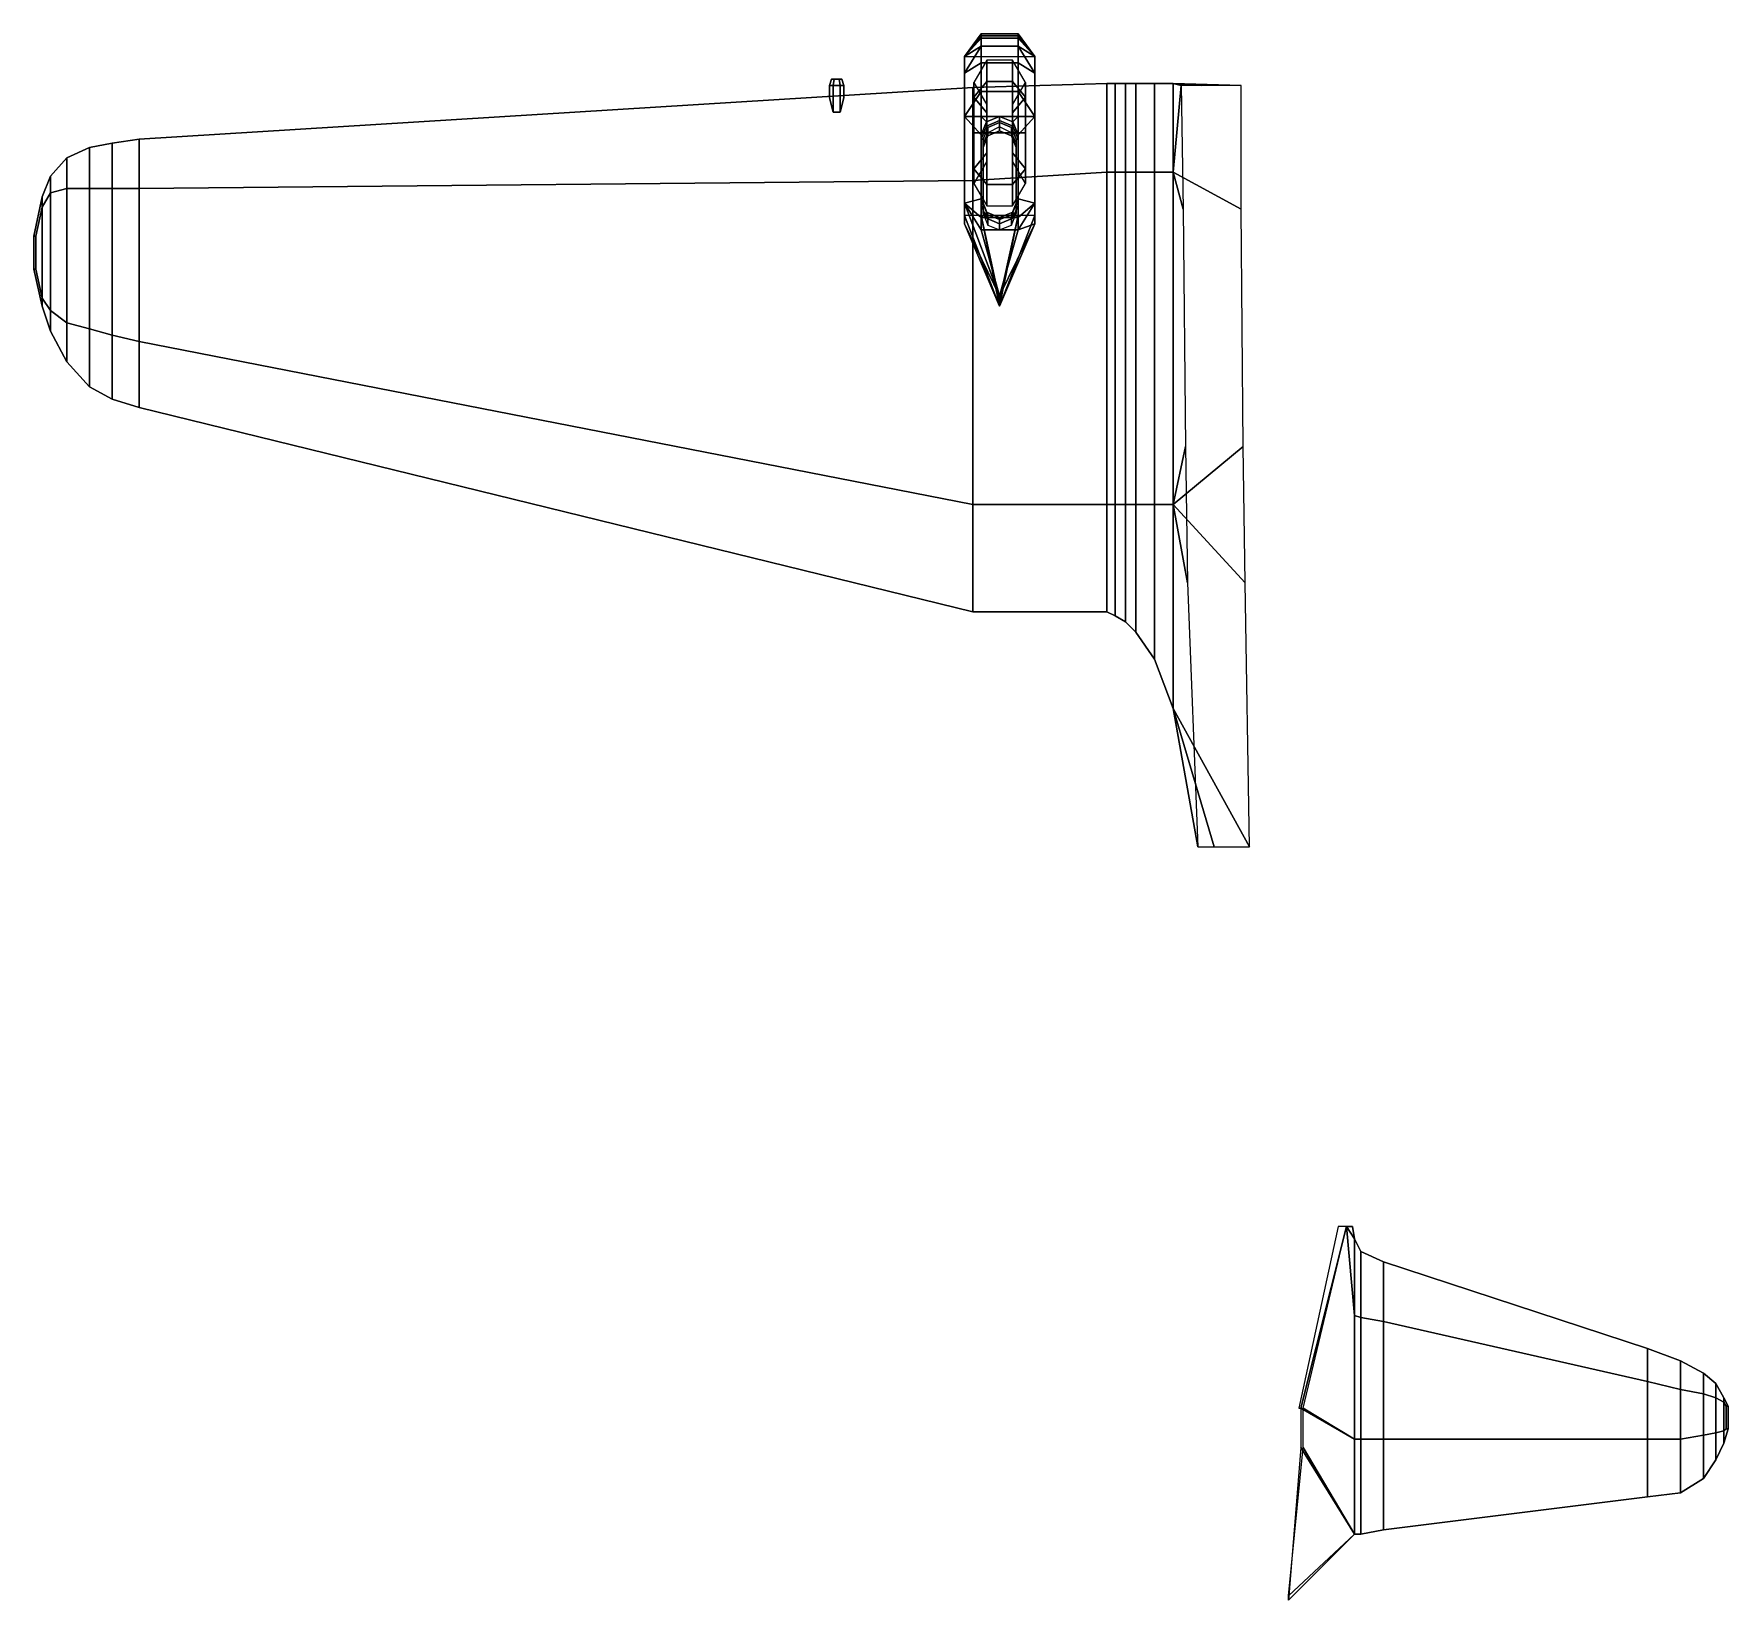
# Model space of a CAD drawing. Extents: x -6.08 to 2.13, y -4.69 to 2.9.
import ezdxf

# ---------------------------------------------------------------- set-up
doc = ezdxf.new("R2010")
doc.units = 0
doc.layers.add('WING2', color=1, linetype='CONTINUOUS')

msp = doc.modelspace()

# ---------------------------------------------------------------- linework, layer by layer
at = {"layer": 'WING2'}
for points in [[(-1.57, 2.79, -1.56), (-1.49, 2.88, -1.5), (-1.49, 2.9, -1.41), (-1.57, 2.79, -1.38)], [(-1.57, 2.79, -1.38), (-1.49, 2.9, -1.41), (-1.49, 2.9, -1.37), (-1.57, 2.79, -1.38)], [(-1.57, 2.79, -1.38), (-1.49, 2.9, -1.37), (-1.49, 2.89, -1.33), (-1.57, 2.79, -1.38)], [(-1.57, 2.79, -1.38), (-1.49, 2.89, -1.33), (-1.49, 2.84, -1.21), (-1.57, 2.71, -1.2)], [(-1.57, 2.79, -1.56), (-1.49, 2.84, -1.57), (-1.49, 2.88, -1.5), (-1.57, 2.79, -1.56)], [(-1.49, 2.88, -1.5), (-1.31, 2.88, -1.5), (-1.31, 2.9, -1.41), (-1.49, 2.9, -1.41)], [(-1.49, 2.9, -1.41), (-1.31, 2.9, -1.41), (-1.31, 2.9, -1.37), (-1.49, 2.9, -1.37)], [(-1.49, 2.9, -1.37), (-1.31, 2.9, -1.37), (-1.31, 2.89, -1.33), (-1.49, 2.89, -1.33)], [(-1.49, 2.89, -1.33), (-1.31, 2.89, -1.33), (-1.31, 2.84, -1.21), (-1.49, 2.84, -1.21)], [(-1.49, 2.84, -1.57), (-1.31, 2.84, -1.57), (-1.31, 2.88, -1.5), (-1.49, 2.88, -1.5)], [(-1.31, 2.88, -1.5), (-1.23, 2.79, -1.56), (-1.23, 2.79, -1.38), (-1.31, 2.9, -1.41)], [(-1.31, 2.9, -1.41), (-1.23, 2.79, -1.38), (-1.23, 2.79, -1.38), (-1.31, 2.9, -1.37)], [(-1.31, 2.9, -1.37), (-1.23, 2.79, -1.38), (-1.23, 2.79, -1.38), (-1.31, 2.89, -1.33)], [(-1.31, 2.89, -1.33), (-1.23, 2.79, -1.38), (-1.23, 2.71, -1.2), (-1.31, 2.84, -1.21)], [(-1.31, 2.84, -1.57), (-1.23, 2.79, -1.56), (-1.23, 2.79, -1.56), (-1.31, 2.88, -1.5)], [(-1.57, 2.79, -1.56), (-1.49, 2.79, -1.61), (-1.49, 2.84, -1.57), (-1.57, 2.79, -1.56)], [(-1.57, 2.71, -1.2), (-1.49, 2.84, -1.21), (-1.49, 2.76, -1.12), (-1.57, 2.71, -1.2)], [(-1.49, 2.79, -1.61), (-1.31, 2.79, -1.61), (-1.31, 2.84, -1.57), (-1.49, 2.84, -1.57)], [(-1.49, 2.84, -1.21), (-1.31, 2.84, -1.21), (-1.31, 2.76, -1.12), (-1.49, 2.76, -1.12)], [(-1.31, 2.79, -1.61), (-1.23, 2.79, -1.56), (-1.23, 2.79, -1.56), (-1.31, 2.84, -1.57)], [(-1.31, 2.84, -1.21), (-1.23, 2.71, -1.2), (-1.23, 2.71, -1.2), (-1.31, 2.76, -1.12)], [(-1.57, 2.79, -1.56), (-1.57, 2.79, -1.38), (-1.57, 2.02, -1.54)], [(-1.57, 2.79, -1.38), (-1.57, 2.71, -1.2), (-1.57, 1.98, -1.2), (-1.57, 2.02, -1.54)], [(-1.57, 2.71, -1.2), (-1.49, 2.76, -1.12), (-1.49, 2.62, -1.05), (-1.57, 2.5, -1.11)], [(-1.57, 2.71, -1.2), (-1.57, 2.5, -1.11), (-1.57, 2.08, -1.11), (-1.57, 1.98, -1.2)], [(-1.525, 2.5932, -1.6832), (-1.4625, 2.6698, -1.7598), (-1.4625, 2.7733, -1.51), (-1.525, 2.665, -1.51)], [(-1.49, 2.76, -1.12), (-1.31, 2.76, -1.12), (-1.31, 2.62, -1.05), (-1.49, 2.62, -1.05)], [(-1.4625, 2.6698, -1.7598), (-1.3375, 2.6698, -1.7598), (-1.3375, 2.7733, -1.51), (-1.4625, 2.7733, -1.51)], [(-1.3375, 2.6698, -1.7598), (-1.275, 2.5932, -1.6832), (-1.275, 2.665, -1.51), (-1.3375, 2.7733, -1.51)], [(-1.31, 2.76, -1.12), (-1.23, 2.71, -1.2), (-1.23, 2.5, -1.11), (-1.31, 2.62, -1.05)], [(-1.23, 2.79, -1.38), (-1.23, 2.79, -1.56), (-1.23, 2.02, -1.54)], [(-1.23, 2.71, -1.2), (-1.23, 2.79, -1.38), (-1.23, 2.02, -1.54), (-1.23, 1.98, -1.2)], [(-1.23, 2.5, -1.11), (-1.23, 2.71, -1.2), (-1.23, 1.98, -1.2), (-1.23, 2.08, -1.11)], [(-5.57, 2.15), (-1.53, 2.19, -0.65), (-1.53, 2.64, -0.48), (-5.57, 2.39, 0.03)], [(-5.57, 2.39, 0.03), (-1.53, 2.64, -0.48), (-1.53, 2.19, -0.29), (-5.57, 2.15, 0.11)], [(-2.225, 2.65, -0.4), (-2.2075, 2.65, -0.4303), (-2.2025, 2.68, -0.4217), (-2.215, 2.68, -0.4)], [(-2.2075, 2.65, -0.3697), (-2.225, 2.65, -0.4), (-2.215, 2.68, -0.4), (-2.2025, 2.68, -0.3783)], [(-2.2075, 2.65, -0.4303), (-2.225, 2.65, -0.4), (-2.225, 2.59, -0.4), (-2.2075, 2.52, -0.4303)], [(-2.225, 2.65, -0.4), (-2.2075, 2.65, -0.3697), (-2.2075, 2.52, -0.3697), (-2.225, 2.59, -0.4)], [(-2.165, 2.68, -0.4), (-2.215, 2.68, -0.4), (-2.2025, 2.68, -0.4217), (-2.1775, 2.68, -0.4217)], [(-2.1775, 2.68, -0.3783), (-2.2025, 2.68, -0.3783), (-2.215, 2.68, -0.4), (-2.165, 2.68, -0.4)], [(-2.2075, 2.65, -0.4303), (-2.1725, 2.65, -0.4303), (-2.1775, 2.68, -0.4217), (-2.2025, 2.68, -0.4217)], [(-2.1725, 2.65, -0.3697), (-2.2075, 2.65, -0.3697), (-2.2025, 2.68, -0.3783), (-2.1775, 2.68, -0.3783)], [(-2.1725, 2.65, -0.4303), (-2.2075, 2.65, -0.4303), (-2.2075, 2.52, -0.4303), (-2.1725, 2.52, -0.4303)], [(-2.2075, 2.65, -0.3697), (-2.1725, 2.65, -0.3697), (-2.1725, 2.52, -0.3697), (-2.2075, 2.52, -0.3697)], [(-2.1725, 2.65, -0.4303), (-2.155, 2.65, -0.4), (-2.165, 2.68, -0.4), (-2.1775, 2.68, -0.4217)], [(-2.155, 2.65, -0.4), (-2.1725, 2.65, -0.3697), (-2.1775, 2.68, -0.3783), (-2.165, 2.68, -0.4)], [(-2.155, 2.65, -0.4), (-2.1725, 2.65, -0.4303), (-2.1725, 2.52, -0.4303), (-2.155, 2.59, -0.4)], [(-2.1725, 2.65, -0.3697), (-2.155, 2.65, -0.4), (-2.155, 2.59, -0.4), (-2.1725, 2.52, -0.3697)], [(-1.53, 2.64, -0.48), (-0.88, 2.66, -0.48), (-0.88, 2.23, -0.29), (-1.53, 2.19, -0.29)], [(-1.53, 2.19, -0.65), (-0.88, 2.23, -0.65), (-0.88, 2.66, -0.48), (-1.53, 2.64, -0.48)], [(-1.525, 2.42, -1.755), (-1.4625, 2.42, -1.8633), (-1.4625, 2.6698, -1.7598), (-1.525, 2.5932, -1.6832)], [(-1.4625, 2.5167, -1.6067), (-1.525, 2.5932, -1.6832), (-1.525, 2.665, -1.51), (-1.4625, 2.5567, -1.51)], [(-1.4625, 2.42, -1.8633), (-1.3375, 2.42, -1.8633), (-1.3375, 2.6698, -1.7598), (-1.4625, 2.6698, -1.7598)], [(-1.3375, 2.42, -1.8633), (-1.275, 2.42, -1.755), (-1.275, 2.5932, -1.6832), (-1.3375, 2.6698, -1.7598)], [(-1.275, 2.5932, -1.6832), (-1.3375, 2.5167, -1.6067), (-1.3375, 2.5567, -1.51), (-1.275, 2.665, -1.51)], [(-0.88, 2.66, -0.48), (-0.84, 2.66, -0.48), (-0.84, 2.23, -0.29), (-0.88, 2.23, -0.29)], [(-0.88, 2.23, -0.65), (-0.84, 2.23, -0.65), (-0.84, 2.66, -0.48), (-0.88, 2.66, -0.48)], [(-0.84, 2.66, -0.48), (-0.79, 2.66, -0.48), (-0.79, 2.23, -0.29), (-0.84, 2.23, -0.29)], [(-0.84, 2.23, -0.65), (-0.79, 2.23, -0.65), (-0.79, 2.66, -0.48), (-0.84, 2.66, -0.48)], [(-0.79, 2.66, -0.48), (-0.74, 2.66, -0.48), (-0.74, 2.23, -0.29), (-0.79, 2.23, -0.29)], [(-0.79, 2.23, -0.65), (-0.74, 2.23, -0.65), (-0.74, 2.66, -0.48), (-0.79, 2.66, -0.48)], [(-0.74, 2.66, -0.48), (-0.65, 2.66, -0.48), (-0.65, 2.23, -0.29), (-0.74, 2.23, -0.29)], [(-0.74, 2.23, -0.65), (-0.65, 2.23, -0.65), (-0.65, 2.66, -0.48), (-0.74, 2.66, -0.48)], [(-0.65, 2.66, -0.48), (-0.56, 2.66, -0.48), (-0.56, 2.23, -0.29), (-0.65, 2.23, -0.29)], [(-0.65, 2.23, -0.65), (-0.56, 2.23, -0.65), (-0.56, 2.66, -0.48), (-0.65, 2.66, -0.48)], [(-0.52, 2.65, -0.1896), (-0.56, 2.66, -0.48), (-0.4243, 2.65, -0.3843)], [(-0.52, 2.65, -0.1896), (-0.56, 2.23, -0.29), (-0.56, 2.66, -0.48)], [(-0.4243, 2.65, -0.3843), (-0.56, 2.66, -0.48), (-0.2296, 2.65, -0.5143)], [(-0.56, 2.23, -0.65), (-0.23, 2.05, -0.5328), (-0.2296, 2.65, -0.5143), (-0.56, 2.66, -0.48)], [(-0.52, 2.65, -0.1896), (-0.51, 2.05, -0.1973), (-0.56, 2.23, -0.29)], [(-1.57, 2.5, -1.11), (-1.49, 2.62, -1.05), (-1.49, 2.5, -1.03), (-1.57, 2.5, -1.11)], [(-1.4625, 2.42, -1.6467), (-1.525, 2.42, -1.755), (-1.525, 2.5932, -1.6832), (-1.4625, 2.5167, -1.6067)], [(-1.49, 2.62, -1.05), (-1.31, 2.62, -1.05), (-1.31, 2.5, -1.03), (-1.49, 2.5, -1.03)], [(-1.4625, 2.5567, -1.51), (-1.4625, 2.2833, -1.51), (-1.4625, 2.3233, -1.6067), (-1.4625, 2.5167, -1.6067)], [(-1.275, 2.42, -1.755), (-1.3375, 2.42, -1.6467), (-1.3375, 2.5167, -1.6067), (-1.275, 2.5932, -1.6832)], [(-1.3375, 2.5167, -1.6067), (-1.3375, 2.3233, -1.6067), (-1.3375, 2.2833, -1.51), (-1.3375, 2.5567, -1.51)], [(-1.31, 2.62, -1.05), (-1.23, 2.5, -1.11), (-1.23, 2.5, -1.11), (-1.31, 2.5, -1.03)], [(-1.57, 2.5, -1.11), (-1.49, 2.5, -1.03), (-1.49, 2.41, -1.03), (-1.57, 2.5, -1.11)], [(-1.57, 2.08, -1.11), (-1.57, 2.5, -1.11), (-1.49, 2.41, -1.03), (-1.49, 2.1, -1.06)], [(-1.49, 2.5, -1.03), (-1.49, 2.5, -1.03), (-1.4636, 2.4736, -1.03), (-1.49, 2.41, -1.03)], [(-1.49, 2.5, -1.03), (-1.49, 2.5, -1.03), (-1.4, 2.5, -1.03), (-1.4636, 2.4736, -1.03)], [(-1.49, 2.41, -1.03), (-1.4636, 2.4736, -1.03), (-1.4636, 2.4536, -0.85), (-1.49, 2.39, -0.85)], [(-1.4636, 2.4736, -1.03), (-1.4, 2.5, -1.03), (-1.4, 2.48, -0.85), (-1.4636, 2.4536, -0.85)], [(-1.4636, 2.4536, -0.85), (-1.4, 2.48, -0.85), (-1.4, 2.47, -0.85), (-1.4566, 2.4466, -0.85)], [(-1.4625, 2.3233, -1.6067), (-1.4625, 2.42, -1.6467), (-1.4625, 2.5167, -1.6067), (-1.4625, 2.3233, -1.6067)], [(-1.4566, 2.4466, -0.85), (-1.4, 2.47, -0.85), (-1.4, 2.43, -0.65), (-1.4566, 2.4066, -0.65)], [(-1.4, 2.5, -1.03), (-1.3364, 2.4736, -1.03), (-1.3364, 2.4536, -0.85), (-1.4, 2.48, -0.85)], [(-1.4, 2.5, -1.03), (-1.31, 2.5, -1.03), (-1.31, 2.5, -1.03), (-1.3364, 2.4736, -1.03)], [(-1.4, 2.48, -0.85), (-1.3364, 2.4536, -0.85), (-1.3434, 2.4466, -0.85), (-1.4, 2.47, -0.85)], [(-1.4, 2.47, -0.85), (-1.3434, 2.4466, -0.85), (-1.3434, 2.4066, -0.65), (-1.4, 2.43, -0.65)], [(-1.3375, 2.3233, -1.6067), (-1.3375, 2.3233, -1.6067), (-1.3375, 2.5167, -1.6067), (-1.3375, 2.42, -1.6467)], [(-1.3364, 2.4736, -1.03), (-1.31, 2.5, -1.03), (-1.31, 2.5, -1.03), (-1.31, 2.41, -1.03)], [(-1.3364, 2.4736, -1.03), (-1.31, 2.41, -1.03), (-1.31, 2.39, -0.85), (-1.3364, 2.4536, -0.85)], [(-1.31, 2.5, -1.03), (-1.23, 2.5, -1.11), (-1.23, 2.5, -1.11), (-1.31, 2.41, -1.03)], [(-1.31, 2.41, -1.03), (-1.23, 2.5, -1.11), (-1.23, 2.08, -1.11), (-1.31, 2.1, -1.06)], [(-5.7, 2.15, 0.02), (-5.57, 2.15), (-5.57, 2.39, 0.03), (-5.7, 2.37, 0.05)], [(-5.7, 2.37, 0.05), (-5.57, 2.39, 0.03), (-5.57, 2.15, 0.11), (-5.7, 2.15, 0.12)], [(-1.525, 2.2468, -1.6832), (-1.4625, 2.1702, -1.7598), (-1.4625, 2.42, -1.8633), (-1.525, 2.42, -1.755)], [(-1.4625, 2.3233, -1.6067), (-1.525, 2.2468, -1.6832), (-1.525, 2.42, -1.755), (-1.4625, 2.42, -1.6467)], [(-1.49, 2.39, -0.85), (-1.4636, 2.4536, -0.85), (-1.4566, 2.4466, -0.85), (-1.48, 2.39, -0.85)], [(-1.49, 2.1, -1.06), (-1.49, 2.41, -1.03), (-1.49, 2.39, -0.85), (-1.49, 2.07, -0.85)], [(-1.49, 2.07, -0.85), (-1.49, 2.39, -0.85), (-1.48, 2.39, -0.85), (-1.48, 2.08, -0.85)], [(-1.48, 2.39, -0.85), (-1.4566, 2.4466, -0.85), (-1.4566, 2.4066, -0.65), (-1.48, 2.35, -0.65)], [(-1.48, 2.35, -0.65), (-1.4566, 2.4066, -0.65), (-1.4566, 2.42, -0.57), (-1.48, 2.37, -0.59)], [(-1.48, 2.08, -0.85), (-1.48, 2.39, -0.85), (-1.48, 2.35, -0.65), (-1.48, 2.03, -0.65)], [(-1.4625, 2.1702, -1.7598), (-1.3375, 2.1702, -1.7598), (-1.3375, 2.42, -1.8633), (-1.4625, 2.42, -1.8633)], [(-1.4566, 2.4066, -0.65), (-1.4, 2.43, -0.65), (-1.4, 2.45, -0.56), (-1.4566, 2.42, -0.57)], [(-1.4, 2.43, -0.65), (-1.3434, 2.4066, -0.65), (-1.3434, 2.42, -0.57), (-1.4, 2.45, -0.56)], [(-1.3364, 2.4536, -0.85), (-1.31, 2.39, -0.85), (-1.32, 2.39, -0.85), (-1.3434, 2.4466, -0.85)], [(-1.3434, 2.4466, -0.85), (-1.32, 2.39, -0.85), (-1.32, 2.35, -0.65), (-1.3434, 2.4066, -0.65)], [(-1.3434, 2.4066, -0.65), (-1.32, 2.35, -0.65), (-1.32, 2.37, -0.59), (-1.3434, 2.42, -0.57)], [(-1.3375, 2.1702, -1.7598), (-1.275, 2.2468, -1.6832), (-1.275, 2.42, -1.755), (-1.3375, 2.42, -1.8633)], [(-1.275, 2.2468, -1.6832), (-1.3375, 2.3233, -1.6067), (-1.3375, 2.42, -1.6467), (-1.275, 2.42, -1.755)], [(-1.31, 2.39, -0.85), (-1.31, 2.07, -0.85), (-1.32, 2.08, -0.85), (-1.32, 2.39, -0.85)], [(-1.32, 2.39, -0.85), (-1.32, 2.08, -0.85), (-1.32, 2.03, -0.65), (-1.32, 2.35, -0.65)], [(-1.31, 2.41, -1.03), (-1.31, 2.1, -1.06), (-1.31, 2.07, -0.85), (-1.31, 2.39, -0.85)], [(-6, 2.13, 0.08), (-5.92, 2.15, 0.06), (-5.92, 2.3, 0.09), (-6, 2.21, 0.11)], [(-6, 2.21, 0.11), (-5.92, 2.3, 0.09), (-5.92, 2.15, 0.13), (-6, 2.13, 0.14)], [(-5.92, 2.15, 0.06), (-5.81, 2.15, 0.04), (-5.81, 2.35, 0.07), (-5.92, 2.3, 0.09)], [(-5.92, 2.3, 0.09), (-5.81, 2.35, 0.07), (-5.81, 2.15, 0.13), (-5.92, 2.15, 0.13)], [(-5.81, 2.15, 0.04), (-5.7, 2.15, 0.02), (-5.7, 2.37, 0.05), (-5.81, 2.35, 0.07)], [(-5.81, 2.35, 0.07), (-5.7, 2.37, 0.05), (-5.7, 2.15, 0.12), (-5.81, 2.15, 0.13)], [(-1.4625, 2.2833, -1.51), (-1.525, 2.175, -1.51), (-1.525, 2.2468, -1.6832), (-1.4625, 2.3233, -1.6067)], [(-1.48, 2.23, -0.65), (-1.48, 2.35, -0.65), (-1.48, 2.37, -0.59), (-1.48, 2.23, -0.65)], [(-1.275, 2.175, -1.51), (-1.3375, 2.2833, -1.51), (-1.3375, 2.3233, -1.6067), (-1.275, 2.2468, -1.6832)], [(-1.32, 2.35, -0.65), (-1.32, 2.23, -0.65), (-1.32, 2.23, -0.65), (-1.32, 2.37, -0.59)], [(-1.53, 0.62, -0.65), (-0.88, 0.62, -0.65), (-0.88, 2.23, -0.65), (-1.53, 2.19, -0.65)], [(-0.88, 2.23, -0.29), (-0.88, 0.62, -0.29), (-1.53, 0.62, -0.29), (-1.53, 2.19, -0.29)], [(-1.525, 2.175, -1.51), (-1.4625, 2.0667, -1.51), (-1.4625, 2.1702, -1.7598), (-1.525, 2.2468, -1.6832)], [(-1.3375, 2.0667, -1.51), (-1.275, 2.175, -1.51), (-1.275, 2.2468, -1.6832), (-1.3375, 2.1702, -1.7598)], [(-0.88, 0.62, -0.65), (-0.84, 0.62, -0.65), (-0.84, 2.23, -0.65), (-0.88, 2.23, -0.65)], [(-0.84, 2.23, -0.29), (-0.84, 0.62, -0.29), (-0.88, 0.62, -0.29), (-0.88, 2.23, -0.29)], [(-0.84, 0.62, -0.65), (-0.79, 0.62, -0.65), (-0.79, 2.23, -0.65), (-0.84, 2.23, -0.65)], [(-0.79, 2.23, -0.29), (-0.79, 0.62, -0.29), (-0.84, 0.62, -0.29), (-0.84, 2.23, -0.29)], [(-0.79, 0.62, -0.65), (-0.74, 0.62, -0.65), (-0.74, 2.23, -0.65), (-0.79, 2.23, -0.65)], [(-0.74, 2.23, -0.29), (-0.74, 0.62, -0.29), (-0.79, 0.62, -0.29), (-0.79, 2.23, -0.29)], [(-0.74, 0.62, -0.65), (-0.65, 0.62, -0.65), (-0.65, 2.23, -0.65), (-0.74, 2.23, -0.65)], [(-0.65, 2.23, -0.29), (-0.65, 0.62, -0.29), (-0.74, 0.62, -0.29), (-0.74, 2.23, -0.29)], [(-0.65, 0.62, -0.65), (-0.56, 0.62, -0.65), (-0.56, 2.23, -0.65), (-0.65, 2.23, -0.65)], [(-0.56, 2.23, -0.29), (-0.56, 0.62, -0.29), (-0.65, 0.62, -0.29), (-0.65, 2.23, -0.29)], [(-0.56, 0.62, -0.65), (-0.22, 0.9, -0.5328), (-0.23, 2.05, -0.5328), (-0.56, 2.23, -0.65)], [(-0.51, 2.05, -0.1973), (-0.5, 0.9, -0.1973), (-0.56, 0.62, -0.29), (-0.56, 2.23, -0.29)], [(-6.04, 2.06, 0.09), (-6, 2.13, 0.08), (-6, 2.21, 0.11), (-6.04, 2.11, 0.12)], [(-6.04, 2.11, 0.12), (-6, 2.21, 0.11), (-6, 2.13, 0.14), (-6.04, 2.06, 0.14)], [(-6, 1.56, 0.08), (-5.92, 1.5, 0.06), (-5.92, 2.15, 0.06), (-6, 2.13, 0.08)], [(-5.92, 2.15, 0.13), (-5.92, 1.5, 0.13), (-6, 1.56, 0.14), (-6, 2.13, 0.14)], [(-5.92, 1.5, 0.06), (-5.81, 1.47, 0.04), (-5.81, 2.15, 0.04), (-5.92, 2.15, 0.06)], [(-5.81, 2.15, 0.13), (-5.81, 1.47, 0.13), (-5.92, 1.5, 0.13), (-5.92, 2.15, 0.13)], [(-5.81, 1.47, 0.04), (-5.7, 1.44, 0.02), (-5.7, 2.15, 0.02), (-5.81, 2.15, 0.04)], [(-5.7, 2.15, 0.12), (-5.7, 1.44, 0.12), (-5.81, 1.47, 0.13), (-5.81, 2.15, 0.13)], [(-5.7, 1.44, 0.02), (-5.57, 1.41), (-5.57, 2.15), (-5.7, 2.15, 0.02)], [(-5.57, 2.15, 0.11), (-5.57, 1.41, 0.11), (-5.7, 1.44, 0.12), (-5.7, 2.15, 0.12)], [(-5.57, 1.41), (-1.53, 0.62, -0.65), (-1.53, 2.19, -0.65), (-5.57, 2.15)], [(-1.53, 2.19, -0.29), (-1.53, 0.62, -0.29), (-5.57, 1.41, 0.11), (-5.57, 2.15, 0.11)], [(-1.4625, 2.0667, -1.51), (-1.3375, 2.0667, -1.51), (-1.3375, 2.1702, -1.7598), (-1.4625, 2.1702, -1.7598)], [(-6.07, 1.92, 0.11), (-6.04, 2.06, 0.09), (-6.04, 2.11, 0.12), (-6.08, 1.92, 0.12)], [(-6.08, 1.92, 0.12), (-6.04, 2.11, 0.12), (-6.04, 2.06, 0.14), (-6.07, 1.92, 0.13)], [(-6.07, 1.76, 0.11), (-6.04, 1.62, 0.09), (-6.04, 2.06, 0.09), (-6.07, 1.92, 0.11)], [(-6.04, 2.06, 0.14), (-6.04, 1.62, 0.14), (-6.07, 1.76, 0.13), (-6.07, 1.92, 0.13)], [(-6.04, 1.62, 0.09), (-6, 1.56, 0.08), (-6, 2.13, 0.08), (-6.04, 2.06, 0.09)], [(-6, 2.13, 0.14), (-6, 1.56, 0.14), (-6.04, 1.62, 0.14), (-6.04, 2.06, 0.14)], [(-1.49, 2.01, -1.07), (-1.57, 2.08, -1.11), (-1.57, 2.08, -1.11), (-1.49, 2.1, -1.06)], [(-1.57, 2.08, -1.11), (-1.57, 2.08, -1.11), (-1.49, 1.95, -1.11), (-1.4, 1.63, -1.24)], [(-1.57, 1.98, -1.2), (-1.57, 1.98, -1.2), (-1.57, 2.08, -1.11), (-1.4, 1.63, -1.24)], [(-1.49, 1.95, -1.11), (-1.57, 2.08, -1.11), (-1.57, 2.08, -1.11), (-1.49, 2.01, -1.07)], [(-1.4636, 2.0364, -1.07), (-1.49, 2.1, -1.06), (-1.49, 2.07, -0.85), (-1.4636, 2.0064, -0.85)], [(-1.49, 2.01, -1.07), (-1.49, 2.1, -1.06), (-1.49, 2.1, -1.06), (-1.4636, 2.0364, -1.07)], [(-1.4636, 2.0064, -0.85), (-1.49, 2.07, -0.85), (-1.48, 2.08, -0.85), (-1.4566, 2.0234, -0.85)], [(-1.4566, 2.0234, -0.85), (-1.48, 2.08, -0.85), (-1.48, 2.03, -0.65), (-1.4566, 1.9734, -0.65)], [(-1.31, 2.07, -0.85), (-1.3364, 2.0064, -0.85), (-1.3434, 2.0234, -0.85), (-1.32, 2.08, -0.85)], [(-1.32, 2.08, -0.85), (-1.3434, 2.0234, -0.85), (-1.3434, 1.9734, -0.65), (-1.32, 2.03, -0.65)], [(-1.31, 2.1, -1.06), (-1.3364, 2.0364, -1.07), (-1.3364, 2.0064, -0.85), (-1.31, 2.07, -0.85)], [(-1.3364, 2.0364, -1.07), (-1.31, 2.1, -1.06), (-1.31, 2.1, -1.06), (-1.31, 2.01, -1.07)], [(-1.31, 2.1, -1.06), (-1.23, 2.08, -1.11), (-1.23, 2.08, -1.11), (-1.31, 2.01, -1.07)], [(-1.31, 1.95, -1.11), (-1.23, 2.08, -1.11), (-1.23, 2.08, -1.11), (-1.23, 1.98, -1.2)], [(-1.31, 2.01, -1.07), (-1.23, 2.08, -1.11), (-1.23, 2.08, -1.11), (-1.31, 1.95, -1.11)], [(-1.49, 2.02, -1.59), (-1.57, 2.02, -1.54), (-1.4, 1.58, -1.36)], [(-1.57, 2.02, -1.54), (-1.57, 1.98, -1.2), (-1.4, 1.58, -1.29), (-1.4, 1.58, -1.36)], [(-1.57, 1.98, -1.2), (-1.57, 1.98, -1.2), (-1.4, 1.63, -1.24), (-1.4, 1.58, -1.29)], [(-1.49, 2.01, -1.07), (-1.4636, 2.0364, -1.07), (-1.4636, 2.0364, -1.07), (-1.4, 2.01, -1.07)], [(-1.4, 1.58, -1.36), (-1.4, 1.61, -1.42), (-1.4, 1.61, -1.42), (-1.49, 2.02, -1.59)], [(-1.4, 1.61, -1.42), (-1.4, 1.61, -1.42), (-1.31, 2.02, -1.59), (-1.49, 2.02, -1.59)], [(-1.49, 2.01, -1.07), (-1.31, 2.01, -1.07), (-1.31, 1.95, -1.11), (-1.49, 1.95, -1.11)], [(-1.4, 2.01, -1.07), (-1.4636, 2.0364, -1.07), (-1.4636, 2.0064, -0.85), (-1.4, 1.98, -0.85)], [(-1.4, 1.98, -0.85), (-1.4636, 2.0064, -0.85), (-1.4566, 2.0234, -0.85), (-1.4, 2, -0.85)], [(-1.4, 2, -0.85), (-1.4566, 2.0234, -0.85), (-1.4566, 1.9734, -0.65), (-1.4, 1.95, -0.65)], [(-1.3364, 2.0364, -1.07), (-1.4, 2.01, -1.07), (-1.4, 1.98, -0.85), (-1.3364, 2.0064, -0.85)], [(-1.4, 2.01, -1.07), (-1.3364, 2.0364, -1.07), (-1.3364, 2.0364, -1.07), (-1.31, 2.01, -1.07)], [(-1.3364, 2.0064, -0.85), (-1.4, 1.98, -0.85), (-1.4, 2, -0.85), (-1.3434, 2.0234, -0.85)], [(-1.3434, 2.0234, -0.85), (-1.4, 2, -0.85), (-1.4, 1.95, -0.65), (-1.3434, 1.9734, -0.65)], [(-1.23, 2.02, -1.54), (-1.31, 2.02, -1.59), (-1.31, 2.02, -1.59), (-1.4, 1.58, -1.36)], [(-1.23, 1.98, -1.2), (-1.23, 2.02, -1.54), (-1.4, 1.58, -1.36), (-1.4, 1.58, -1.29)], [(-1.4, 1.61, -1.42), (-1.4, 1.58, -1.36), (-1.4, 1.58, -1.36), (-1.31, 2.02, -1.59)], [(-1.4, 1.58, -1.29), (-1.4, 1.63, -1.24), (-1.4, 1.63, -1.24), (-1.23, 1.98, -1.2)], [(-1.4, 1.63, -1.24), (-1.31, 1.95, -1.11), (-1.31, 1.95, -1.11), (-1.23, 1.98, -1.2)], [(-6.08, 1.92, 0.12), (-6.08, 1.76, 0.12), (-6.07, 1.76, 0.11), (-6.07, 1.92, 0.11)], [(-6.07, 1.92, 0.13), (-6.07, 1.76, 0.13), (-6.08, 1.76, 0.12), (-6.08, 1.92, 0.12)], [(-1.49, 1.95, -1.11), (-1.31, 1.95, -1.11), (-1.4, 1.63, -1.24)], [(-6.08, 1.76, 0.12), (-6.04, 1.58, 0.12), (-6.04, 1.62, 0.09), (-6.07, 1.76, 0.11)], [(-6.07, 1.76, 0.13), (-6.04, 1.62, 0.14), (-6.04, 1.58, 0.12), (-6.08, 1.76, 0.12)], [(-6.04, 1.58, 0.12), (-6, 1.46, 0.11), (-6, 1.56, 0.08), (-6.04, 1.62, 0.09)], [(-6.04, 1.62, 0.14), (-6, 1.56, 0.14), (-6, 1.46, 0.11), (-6.04, 1.58, 0.12)], [(-6, 1.46, 0.11), (-5.92, 1.31, 0.09), (-5.92, 1.5, 0.06), (-6, 1.56, 0.08)], [(-6, 1.56, 0.14), (-5.92, 1.5, 0.13), (-5.92, 1.31, 0.09), (-6, 1.46, 0.11)], [(-5.92, 1.31, 0.09), (-5.81, 1.19, 0.07), (-5.81, 1.47, 0.04), (-5.92, 1.5, 0.06)], [(-5.92, 1.5, 0.13), (-5.81, 1.47, 0.13), (-5.81, 1.19, 0.07), (-5.92, 1.31, 0.09)], [(-5.81, 1.19, 0.07), (-5.7, 1.13, 0.05), (-5.7, 1.44, 0.02), (-5.81, 1.47, 0.04)], [(-5.81, 1.47, 0.13), (-5.7, 1.44, 0.12), (-5.7, 1.13, 0.05), (-5.81, 1.19, 0.07)], [(-5.7, 1.13, 0.05), (-5.57, 1.09, 0.03), (-5.57, 1.41), (-5.7, 1.44, 0.02)], [(-5.7, 1.44, 0.12), (-5.57, 1.41, 0.11), (-5.57, 1.09, 0.03), (-5.7, 1.13, 0.05)], [(-5.57, 1.09, 0.03), (-1.53, 0.1, -0.48), (-1.53, 0.62, -0.65), (-5.57, 1.41)], [(-5.57, 1.41, 0.11), (-1.53, 0.62, -0.29), (-1.53, 0.1, -0.48), (-5.57, 1.09, 0.03)], [(-0.56, 0.62, -0.65), (-0.21, 0.24, -0.4959), (-0.22, 0.9, -0.5328), (-0.56, 0.62, -0.65)], [(-0.5, 0.9, -0.1973), (-0.49, 0.24, -0.182), (-0.56, 0.62, -0.29)], [(-1.53, 0.62, -0.29), (-0.88, 0.62, -0.29), (-0.88, 0.1, -0.48), (-1.53, 0.1, -0.48)], [(-1.53, 0.1, -0.48), (-0.88, 0.1, -0.48), (-0.88, 0.62, -0.65), (-1.53, 0.62, -0.65)], [(-0.88, 0.62, -0.29), (-0.84, 0.62, -0.29), (-0.84, 0.08, -0.48), (-0.88, 0.1, -0.48)], [(-0.88, 0.1, -0.48), (-0.84, 0.08, -0.48), (-0.84, 0.62, -0.65), (-0.88, 0.62, -0.65)], [(-0.84, 0.62, -0.29), (-0.79, 0.62, -0.29), (-0.79, 0.05, -0.48), (-0.84, 0.08, -0.48)], [(-0.84, 0.08, -0.48), (-0.79, 0.05, -0.48), (-0.79, 0.62, -0.65), (-0.84, 0.62, -0.65)], [(-0.79, 0.62, -0.29), (-0.74, 0.62, -0.29), (-0.74, 0, -0.48), (-0.79, 0.05, -0.48)], [(-0.79, 0.05, -0.48), (-0.74, 0, -0.48), (-0.74, 0.62, -0.65), (-0.79, 0.62, -0.65)], [(-0.74, 0.62, -0.29), (-0.65, 0.62, -0.29), (-0.65, -0.13, -0.48), (-0.74, 0, -0.48)], [(-0.74, 0, -0.48), (-0.65, -0.13, -0.48), (-0.65, 0.62, -0.65), (-0.74, 0.62, -0.65)], [(-0.65, 0.62, -0.29), (-0.56, 0.62, -0.29), (-0.56, -0.37, -0.48), (-0.65, -0.13, -0.48)], [(-0.65, -0.13, -0.48), (-0.56, -0.37, -0.48), (-0.56, 0.62, -0.65), (-0.65, 0.62, -0.65)], [(-0.56, 0.62, -0.29), (-0.49, 0.24, -0.182), (-0.44, -1.04, -0.1266), (-0.56, -0.37, -0.48)], [(-0.56, -0.37, -0.48), (-0.19, -1.04, -0.4189), (-0.21, 0.24, -0.4959), (-0.56, 0.62, -0.65)], [(-0.56, -0.37, -0.48), (-0.36, -1.04, -0.3018), (-0.19, -1.04, -0.4189), (-0.56, -0.37, -0.48)], [(-0.56, -0.37, -0.48), (-0.44, -1.04, -0.1266), (-0.36, -1.04, -0.3018), (-0.56, -0.37, -0.48)], [(0.28, -2.88, -0.0354), (0.24, -2.88, -0.1587), (0.05, -3.76, -0.02), (0.06, -3.76, 0.01)], [(0.28, -2.88, -0.0354), (0.06, -3.76, 0.01), (0.32, -3.91), (0.32, -3.31)], [(0.32, -3.91, 0.13), (0.07, -3.76, 0.1), (0.28, -2.88, 0.2554), (0.32, -3.31, 0.13)], [(0.32, -2.94, 0.06), (0.28, -2.88, -0.0354), (0.32, -3.31)], [(0.32, -3.31, 0.13), (0.28, -2.88, 0.2554), (0.31, -2.88, 0.11), (0.32, -2.94, 0.06)], [(0.32, -2.94, 0.06), (0.31, -2.88, 0.11), (0.28, -2.88, -0.0354)], [(0.35, -3, 0.06), (0.32, -2.94, 0.06), (0.32, -3.31), (0.35, -3.32)], [(0.35, -3.32, 0.13), (0.32, -3.31, 0.13), (0.32, -2.94, 0.06), (0.35, -3, 0.06)], [(0.46, -3.05, 0.06), (0.35, -3, 0.06), (0.35, -3.32), (0.46, -3.34)], [(0.46, -3.34, 0.13), (0.35, -3.32, 0.13), (0.35, -3, 0.06), (0.46, -3.05, 0.06)], [(1.74, -3.47, 0.05), (0.46, -3.05, 0.06), (0.46, -3.34), (1.74, -3.63, 0.02)], [(1.74, -3.63, 0.08), (0.46, -3.34, 0.13), (0.46, -3.05, 0.06), (1.74, -3.47, 0.05)], [(0.35, -3.91, 0.13), (0.32, -3.91, 0.13), (0.32, -3.31, 0.13), (0.35, -3.32, 0.13)], [(0.32, -3.31), (0.32, -3.91), (0.35, -3.91), (0.35, -3.32)], [(0.46, -3.91, 0.13), (0.35, -3.91, 0.13), (0.35, -3.32, 0.13), (0.46, -3.34, 0.13)], [(0.35, -3.32), (0.35, -3.91), (0.46, -3.91), (0.46, -3.34)], [(0.46, -3.34), (0.46, -3.91), (1.74, -3.91, 0.02), (1.74, -3.63, 0.02)], [(1.74, -3.91, 0.08), (0.46, -3.91, 0.13), (0.46, -3.34, 0.13), (1.74, -3.63, 0.08)], [(1.9, -3.53, 0.05), (1.74, -3.47, 0.05), (1.74, -3.63, 0.02), (1.9, -3.67, 0.02)], [(1.9, -3.67, 0.08), (1.74, -3.63, 0.08), (1.74, -3.47, 0.05), (1.9, -3.53, 0.05)], [(2.01, -3.59, 0.05), (1.9, -3.53, 0.05), (1.9, -3.67, 0.02), (2.01, -3.69, 0.03)], [(2.01, -3.69, 0.07), (1.9, -3.67, 0.08), (1.9, -3.53, 0.05), (2.01, -3.59, 0.05)], [(2.07, -3.64, 0.05), (2.01, -3.59, 0.05), (2.01, -3.69, 0.03), (2.07, -3.71, 0.03)], [(2.07, -3.71, 0.07), (2.01, -3.69, 0.07), (2.01, -3.59, 0.05), (2.07, -3.64, 0.05)], [(1.74, -3.63, 0.02), (1.74, -3.91, 0.02), (1.9, -3.91, 0.02), (1.9, -3.67, 0.02)], [(1.9, -3.91, 0.08), (1.74, -3.91, 0.08), (1.74, -3.63, 0.08), (1.9, -3.67, 0.08)], [(1.9, -3.67, 0.02), (1.9, -3.91, 0.02), (2.01, -3.89, 0.03), (2.01, -3.69, 0.03)], [(2.01, -3.89, 0.07), (1.9, -3.91, 0.08), (1.9, -3.67, 0.08), (2.01, -3.69, 0.07)], [(2.01, -3.69, 0.03), (2.01, -3.89, 0.03), (2.07, -3.88, 0.03), (2.07, -3.71, 0.03)], [(2.07, -3.88, 0.07), (2.01, -3.89, 0.07), (2.01, -3.69, 0.07), (2.07, -3.71, 0.07)], [(2.11, -3.71, 0.05), (2.07, -3.64, 0.05), (2.07, -3.71, 0.03), (2.11, -3.73, 0.04)], [(2.11, -3.73, 0.06), (2.07, -3.71, 0.07), (2.07, -3.64, 0.05), (2.11, -3.71, 0.05)], [(0.32, -3.91), (0.06, -3.76, 0.01), (0.06, -3.95, 0.01), (0.32, -4.37, 0.06)], [(0.32, -4.37, 0.06), (0.07, -3.95, 0.1), (0.07, -3.76, 0.1), (0.32, -3.91, 0.13)], [(2.07, -3.71, 0.03), (2.07, -3.88, 0.03), (2.11, -3.87, 0.04), (2.11, -3.73, 0.04)], [(2.11, -3.87, 0.06), (2.07, -3.88, 0.07), (2.07, -3.71, 0.07), (2.11, -3.73, 0.06)], [(2.13, -3.75, 0.05), (2.11, -3.71, 0.05), (2.11, -3.73, 0.04), (2.12, -3.75, 0.04)], [(2.12, -3.75, 0.06), (2.11, -3.73, 0.06), (2.11, -3.71, 0.05), (2.13, -3.75, 0.05)], [(2.11, -3.73, 0.04), (2.11, -3.87, 0.04), (2.12, -3.86, 0.04), (2.12, -3.75, 0.04)], [(2.12, -3.86, 0.06), (2.11, -3.87, 0.06), (2.11, -3.73, 0.06), (2.12, -3.75, 0.06)], [(2.12, -3.75, 0.04), (2.12, -3.86, 0.04), (2.13, -3.86, 0.05), (2.13, -3.75, 0.05)], [(2.13, -3.75, 0.05), (2.13, -3.86, 0.05), (2.12, -3.86, 0.06), (2.12, -3.75, 0.06)], [(0.35, -3.91), (0.32, -3.91), (0.32, -4.37, 0.06), (0.35, -4.37, 0.06)], [(0.35, -4.37, 0.06), (0.32, -4.37, 0.06), (0.32, -3.91, 0.13), (0.35, -3.91, 0.13)], [(0.46, -3.91), (0.35, -3.91), (0.35, -4.37, 0.06), (0.46, -4.35, 0.06)], [(0.46, -4.35, 0.06), (0.35, -4.37, 0.06), (0.35, -3.91, 0.13), (0.46, -3.91, 0.13)], [(1.74, -3.91, 0.02), (0.46, -3.91), (0.46, -4.35, 0.06), (1.74, -4.19, 0.05)], [(1.74, -4.19, 0.05), (0.46, -4.35, 0.06), (0.46, -3.91, 0.13), (1.74, -3.91, 0.08)], [(1.9, -3.91, 0.02), (1.74, -3.91, 0.02), (1.74, -4.19, 0.05), (1.9, -4.17, 0.05)], [(1.9, -4.17, 0.05), (1.74, -4.19, 0.05), (1.74, -3.91, 0.08), (1.9, -3.91, 0.08)], [(2.01, -3.89, 0.03), (1.9, -3.91, 0.02), (1.9, -4.17, 0.05), (2.01, -4.1, 0.05)], [(2.01, -4.1, 0.05), (1.9, -4.17, 0.05), (1.9, -3.91, 0.08), (2.01, -3.89, 0.07)], [(2.07, -3.88, 0.03), (2.01, -3.89, 0.03), (2.01, -4.1, 0.05), (2.07, -4.01, 0.05)], [(2.07, -4.01, 0.05), (2.01, -4.1, 0.05), (2.01, -3.89, 0.07), (2.07, -3.88, 0.07)], [(2.11, -3.87, 0.04), (2.07, -3.88, 0.03), (2.07, -4.01, 0.05), (2.11, -3.93, 0.05)], [(2.11, -3.93, 0.05), (2.07, -4.01, 0.05), (2.07, -3.88, 0.07), (2.11, -3.87, 0.06)], [(2.12, -3.86, 0.04), (2.11, -3.87, 0.04), (2.11, -3.93, 0.05), (2.13, -3.86, 0.05)], [(2.13, -3.86, 0.05), (2.11, -3.93, 0.05), (2.11, -3.87, 0.06), (2.12, -3.86, 0.06)], [(0.32, -4.37, 0.06), (0.06, -3.95, 0.01), (0, -4.69, 0.01)], [(0.32, -4.37, 0.06), (0, -4.67, 0.1), (0.07, -3.95, 0.1), (0.32, -4.37, 0.06)], [(0.32, -4.37, 0.06), (0, -4.69, 0.01), (0, -4.67, 0.1), (0.32, -4.37, 0.06)]]:
    msp.add_3dface(points, dxfattribs=at)

doc.saveas('drawing.dxf')
